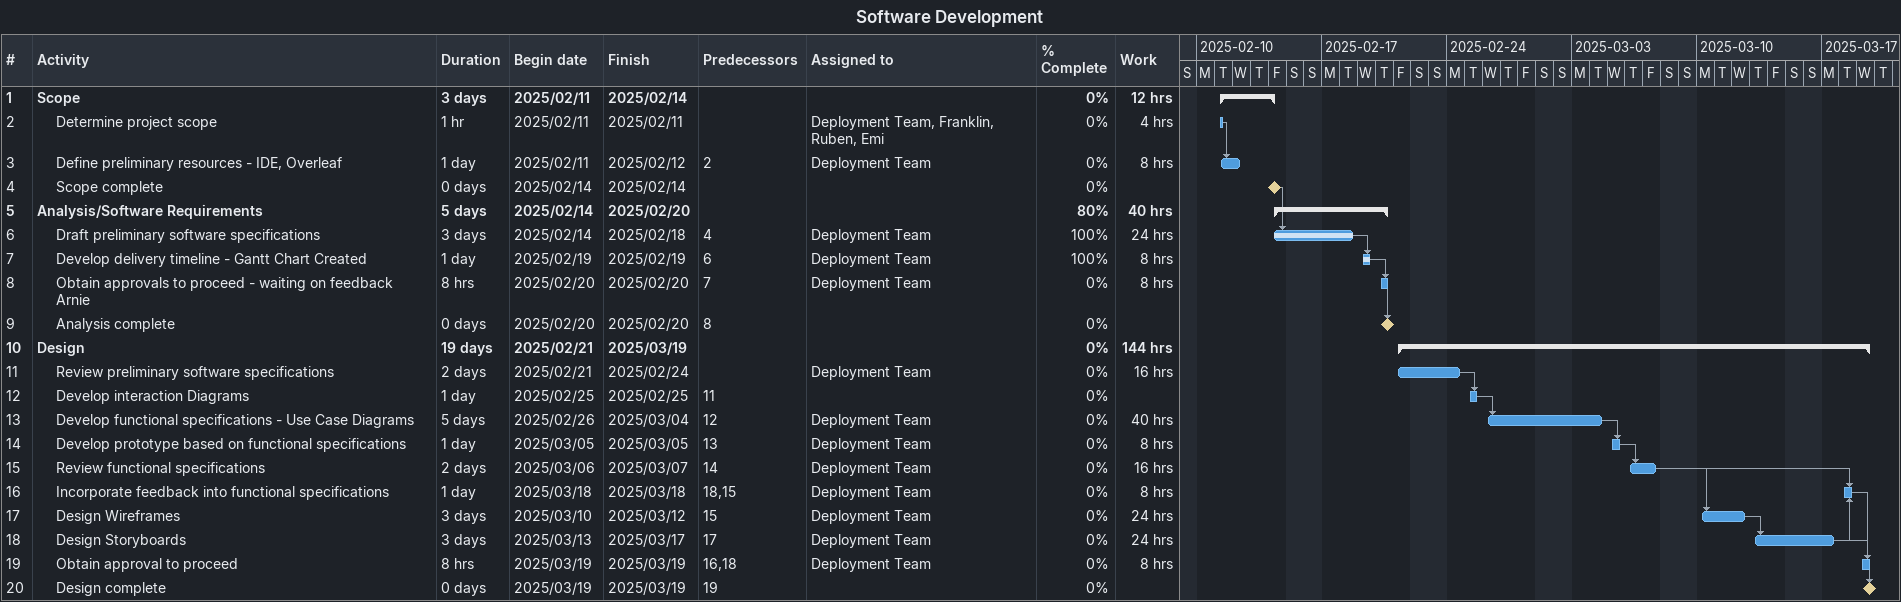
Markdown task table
Software Development

| ID | Level | Task | Duration | Start | Finish | Predecessors | Resources | % complete | Work (h) |
|---|---|---|---|---|---|---|---|---|---|
| 1 | 1 | **Scope** | 3d | 2025-02-11 | 2025-02-14 |  |  | 0 | 12 |
| 2 | 2 | Determine project scope | 1h | 2025-02-11 | 2025-02-11 |  | Deployment Team, Franklin, Ruben, Emi | 0 | 4 |
| 3 | 2 | Define preliminary resources - IDE, Overleaf | 1d | 2025-02-11 | 2025-02-12 | 2 | Deployment Team | 0 | 8 |
| 4 | 2 | Scope complete | 0d | 2025-02-14 | 2025-02-14 |  |  | 0 |  |
| 5 | 1 | **Analysis/Software Requirements** | 5d | 2025-02-14 | 2025-02-20 |  |  | 80 | 40 |
| 6 | 2 | Draft preliminary software specifications | 3d | 2025-02-14 | 2025-02-18 | 4 | Deployment Team | 100 | 24 |
| 7 | 2 | Develop delivery timeline - Gantt Chart Created | 1d | 2025-02-19 | 2025-02-19 | 6 | Deployment Team | 100 | 8 |
| 8 | 2 | Obtain approvals to proceed - waiting on feedback Arnie | 8h | 2025-02-20 | 2025-02-20 | 7 | Deployment Team | 0 | 8 |
| 9 | 2 | Analysis complete | 0d | 2025-02-20 | 2025-02-20 | 8 |  | 0 |  |
| 10 | 1 | **Design** | 19d | 2025-02-21 | 2025-03-19 |  |  | 0 | 144 |
| 11 | 2 | Review preliminary software specifications | 2d | 2025-02-21 | 2025-02-24 |  | Deployment Team | 0 | 16 |
| 12 | 2 | Develop interaction Diagrams | 1d | 2025-02-25 | 2025-02-25 | 11 |  | 0 |  |
| 13 | 2 | Develop functional specifications - Use Case Diagrams | 5d | 2025-02-26 | 2025-03-04 | 12 | Deployment Team | 0 | 40 |
| 14 | 2 | Develop prototype based on functional specifications | 1d | 2025-03-05 | 2025-03-05 | 13 | Deployment Team | 0 | 8 |
| 15 | 2 | Review functional specifications | 2d | 2025-03-06 | 2025-03-07 | 14 | Deployment Team | 0 | 16 |
| 16 | 2 | Incorporate feedback into functional specifications | 1d | 2025-03-18 | 2025-03-18 | 18, 15 | Deployment Team | 0 | 8 |
| 17 | 2 | Design Wireframes | 3d | 2025-03-10 | 2025-03-12 | 15 | Deployment Team | 0 | 24 |
| 18 | 2 | Design Storyboards | 3d | 2025-03-13 | 2025-03-17 | 17 | Deployment Team | 0 | 24 |
| 19 | 2 | Obtain approval to proceed | 8h | 2025-03-19 | 2025-03-19 | 16, 18 | Deployment Team | 0 | 8 |
| 20 | 2 | Design complete | 0d | 2025-03-19 | 2025-03-19 | 19 |  | 0 |  |
